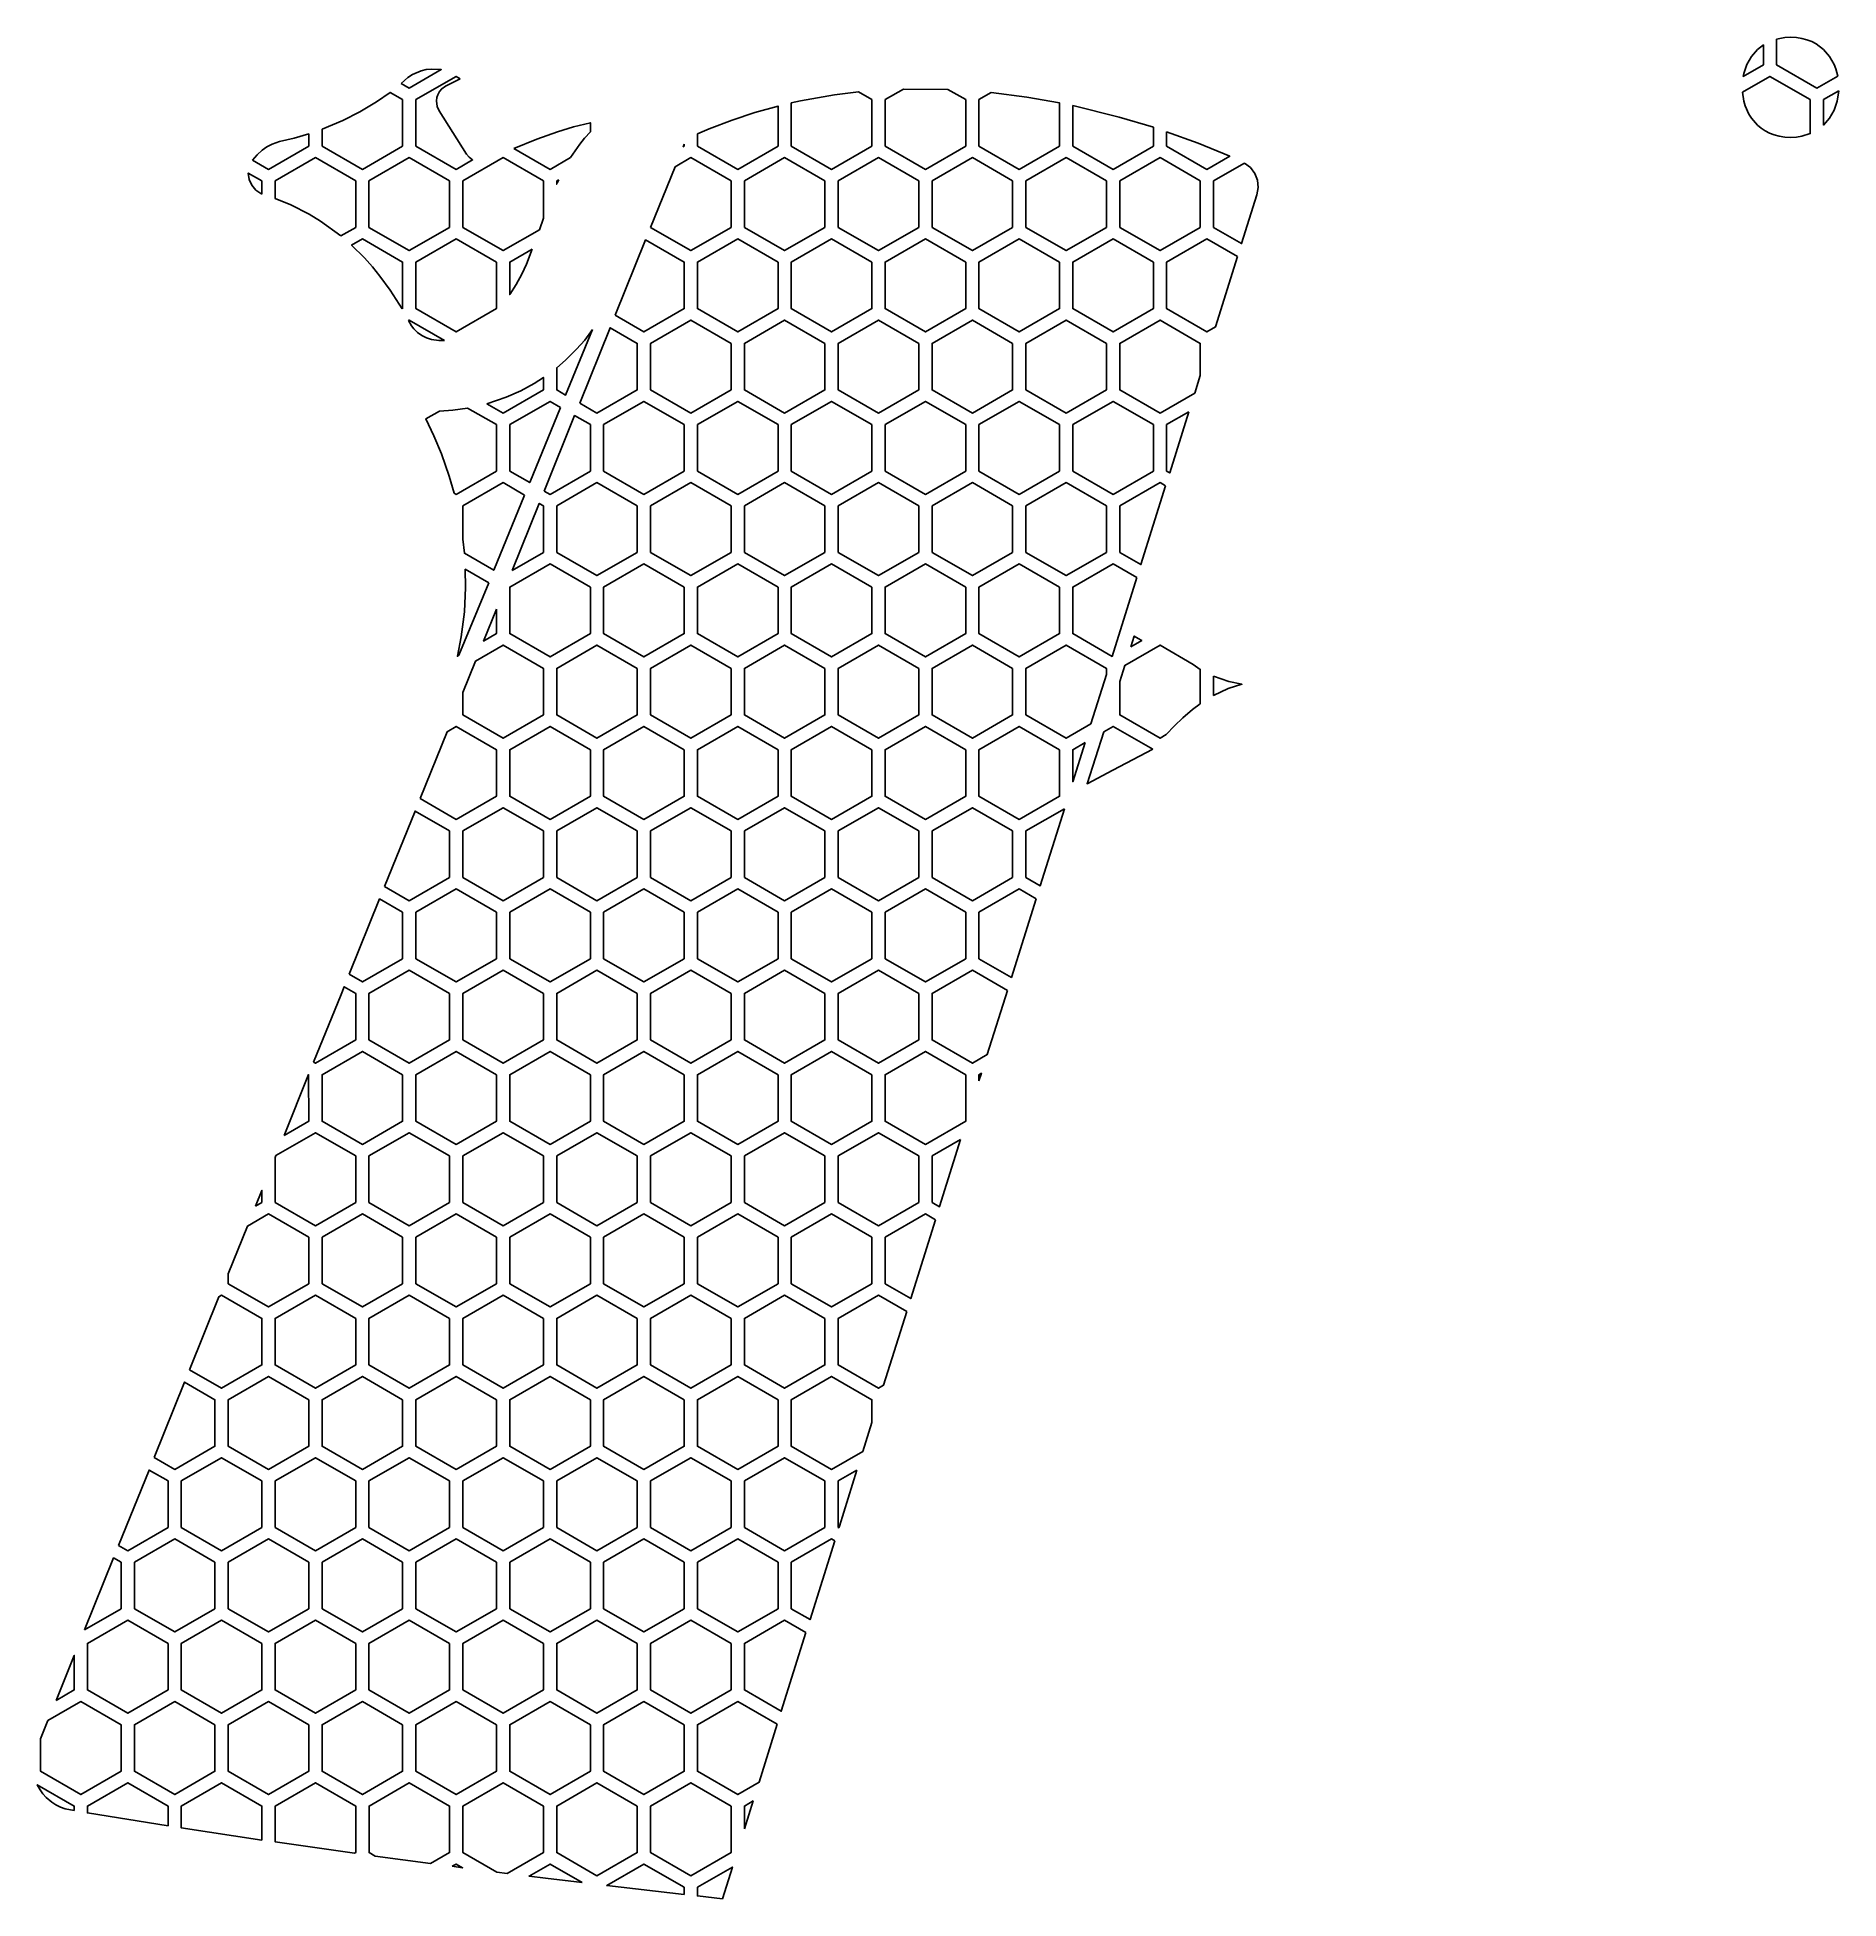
# Model space of a CAD drawing. Header units: millimetres. Extents: x 162.8 to 230.6, y -148.6 to -78.5.
import ezdxf

# ---------------------------------------------------------------- set-up
doc = ezdxf.new("R2010")
doc.units = ezdxf.units.MM

# ---------------------------------------------------------------- blocks, each defined once
blk = doc.blocks.new('HEX')
blk.add_lwpolyline([(1.516, 0.875), (0, 1.75), (-1.516, 0.875), (-1.516, -0.875), (0, -1.75), (1.516, -0.875)], close=True)

msp = doc.modelspace()

# ---------------------------------------------------------------- linework, layer by layer
for points in [[(226.999, -79.861), (227.113, -79.53), (227.284, -79.227), (227.511, -78.963), (227.731, -78.791), (227.731, -79.54), (226.975, -79.976), (226.999, -79.861)], [(228.231, -78.569), (228.534, -78.511), (228.754, -78.5), (228.975, -78.511), (229.181, -78.543), (229.373, -78.594), (229.551, -78.663), (229.714, -78.748), (229.999, -78.963), (230.226, -79.227), (230.397, -79.53), (230.461, -79.693), (230.531, -79.962), (229.747, -80.415), (228.231, -79.54), (228.231, -78.569)], [(176.471, -80.237), (176.724, -80.018), (176.897, -79.905), (177.223, -79.765), (177.421, -79.718), (177.623, -79.696), (177.985, -79.72), (176.78, -80.415), (176.471, -80.237)], [(178.69, -80.062), (178.138, -80.336), (177.999, -80.441), (177.913, -80.547), (177.851, -80.667), (177.821, -80.764), (177.805, -80.898), (177.832, -81.101), (177.905, -81.264), (178.93, -82.907), (179.028, -83.019), (179.165, -83.116), (178.546, -83.473), (177.03, -82.598), (177.03, -80.848), (178.546, -79.973), (178.69, -80.062)], [(191.505, -80.897), (192.786, -80.67), (193.685, -80.559), (194.186, -80.848), (194.186, -82.598), (192.67, -83.473), (191.155, -82.598), (191.155, -80.974), (191.505, -80.897)], [(195.376, -80.449), (197.047, -80.461), (197.717, -80.848), (197.717, -82.598), (196.201, -83.473), (194.686, -82.598), (194.686, -80.848), (195.376, -80.449)], [(227.959, -82.106), (227.795, -82.021), (227.646, -81.92), (227.511, -81.806), (227.283, -81.542), (227.191, -81.394), (227.049, -81.076), (226.999, -80.908), (226.944, -80.572), (227.981, -79.973), (229.497, -80.848), (229.497, -82.127), (229.181, -82.226), (228.975, -82.257), (228.755, -82.268), (228.535, -82.257), (228.328, -82.226), (228.136, -82.175), (227.959, -82.106)], [(230.569, -80.518), (230.51, -80.908), (230.397, -81.239), (230.226, -81.542), (229.997, -81.807), (229.997, -80.848), (230.569, -80.518)], [(173.499, -81.965), (174.284, -81.634), (174.918, -81.312), (175.552, -80.931), (176.057, -80.574), (176.53, -80.848), (176.53, -82.598), (175.015, -83.473), (173.499, -82.598), (173.499, -81.965)], [(187.624, -82.136), (188.063, -81.949), (188.924, -81.62), (189.786, -81.337), (190.655, -81.094), (190.655, -82.598), (189.139, -83.473), (187.624, -82.598), (187.624, -82.136)], [(198.681, -80.58), (200.016, -80.752), (201.248, -80.97), (201.248, -82.598), (199.733, -83.473), (198.217, -82.598), (198.217, -80.848), (198.681, -80.58)], [(201.748, -81.073), (203.493, -81.503), (204.779, -81.89), (204.779, -82.598), (203.264, -83.473), (201.748, -82.598), (201.748, -81.073)], [(180.718, -82.688), (181.578, -82.337), (182.355, -82.054), (182.96, -81.866), (183.593, -81.718), (183.593, -82.063), (183.379, -82.295), (183.194, -82.524), (182.851, -83.026), (182.077, -83.473), (180.718, -82.688)], [(170.884, -83.126), (171.052, -82.924), (171.246, -82.749), (171.424, -82.627), (171.615, -82.526), (171.901, -82.425), (172.452, -82.3), (172.999, -82.14), (172.999, -82.598), (171.484, -83.473), (170.884, -83.126)], [(187.124, -82.527), (187.124, -82.598), (187.087, -82.619), (187.124, -82.527)], [(205.279, -82.056), (206.461, -82.486), (207.653, -82.977), (206.795, -83.473), (205.279, -82.598), (205.279, -82.056)], [(174.208, -85.977), (173.444, -85.417), (173.014, -85.157), (172.326, -84.808), (171.734, -84.571), (171.734, -83.906), (173.249, -83.031), (174.765, -83.906), (174.765, -85.656), (174.208, -85.977)], [(181.827, -85.311), (181.674, -85.744), (180.312, -86.531), (178.796, -85.656), (178.796, -83.906), (180.312, -83.031), (181.827, -83.906), (181.827, -85.311)], [(185.861, -85.657), (186.783, -83.372), (187.374, -83.031), (188.889, -83.906), (188.889, -85.656), (187.374, -86.531), (185.861, -85.657)], [(208.211, -83.234), (208.431, -83.407), (208.594, -83.627), (208.692, -83.882), (208.721, -84.156), (208.674, -84.435), (208.1, -86.265), (207.045, -85.656), (207.045, -83.906), (208.211, -83.234)], [(171.234, -84.403), (171.007, -84.261), (170.85, -84.073), (170.753, -83.849), (170.723, -83.611), (171.234, -83.906), (171.234, -84.403)], [(182.404, -83.862), (182.351, -83.976), (182.327, -84.031), (182.327, -83.906), (182.404, -83.862)], [(176.511, -88.724), (176.065, -88.018), (175.678, -87.49), (175.395, -87.142), (175.09, -86.802), (174.607, -86.324), (175.015, -86.089), (176.53, -86.964), (176.53, -88.714), (176.511, -88.724)], [(184.526, -88.964), (185.672, -86.126), (187.124, -86.964), (187.124, -88.714), (185.608, -89.589), (184.526, -88.964)], [(207.947, -86.754), (207.116, -89.403), (206.795, -89.589), (205.279, -88.714), (205.279, -86.964), (206.795, -86.089), (207.947, -86.754)], [(181.407, -86.476), (181.186, -87.037), (181.013, -87.418), (180.807, -87.803), (180.562, -88.187), (180.562, -86.964), (181.407, -86.476)], [(178.103, -89.91), (177.888, -89.911), (177.621, -89.871), (177.431, -89.81), (177.252, -89.723), (177.09, -89.61), (176.948, -89.471), (176.866, -89.364), (176.753, -89.163), (176.78, -89.147), (178.103, -89.91)], [(183.67, -89.503), (182.662, -91.965), (182.327, -91.772), (182.327, -90.937), (182.657, -90.655), (183.075, -90.245), (183.38, -89.896), (183.67, -89.503)], [(183.192, -92.271), (184.337, -89.432), (185.358, -90.022), (185.358, -91.772), (183.843, -92.647), (183.192, -92.271)], [(206.335, -91.893), (205.029, -92.647), (203.514, -91.772), (203.514, -90.022), (205.029, -89.147), (206.545, -90.022), (206.545, -91.225), (206.335, -91.893)], [(179.694, -92.291), (180.42, -92.048), (180.974, -91.802), (181.474, -91.53), (181.827, -91.305), (181.827, -91.772), (180.312, -92.647), (179.694, -92.291)], [(178.465, -95.658), (178.282, -95.018), (177.992, -94.18), (177.709, -93.501), (177.4, -92.867), (177.912, -92.571), (178.425, -92.534), (178.977, -92.454), (180.062, -93.08), (180.062, -94.83), (178.546, -95.705), (178.465, -95.658)], [(182.47, -92.432), (181.311, -95.263), (180.562, -94.83), (180.562, -93.08), (182.077, -92.205), (182.47, -92.432)], [(181.857, -95.578), (183.003, -92.739), (183.593, -93.08), (183.593, -94.83), (182.077, -95.705), (181.857, -95.578)], [(206.114, -92.598), (205.394, -94.896), (205.279, -94.83), (205.279, -93.08), (206.114, -92.598)], [(181.12, -95.73), (179.96, -98.56), (178.854, -97.921), (178.796, -97.387), (178.796, -96.138), (180.312, -95.263), (181.12, -95.73)], [(205.24, -95.385), (204.311, -98.348), (203.514, -97.888), (203.514, -96.138), (205.029, -95.263), (205.24, -95.385)], [(180.651, -98.567), (181.668, -96.046), (181.827, -96.138), (181.827, -97.888), (180.651, -98.567)], [(179.769, -99.027), (178.649, -101.761), (178.589, -101.796), (178.734, -101.068), (178.853, -100.121), (178.899, -99.209), (178.889, -98.519), (179.769, -99.027)], [(204.158, -98.837), (203.228, -101.801), (201.748, -100.946), (201.748, -99.196), (203.264, -98.321), (204.158, -98.837)], [(180.062, -100.027), (180.062, -100.946), (179.578, -101.225), (180.062, -100.027)], [(178.798, -103.158), (179.274, -101.978), (180.312, -101.379), (181.827, -102.254), (181.827, -104.004), (180.312, -104.879), (178.796, -104.004), (178.798, -103.158)], [(202.432, -104.34), (201.498, -104.879), (199.983, -104.004), (199.983, -102.254), (201.498, -101.379), (203.014, -102.254), (203.014, -102.485), (202.432, -104.34)], [(206.278, -102.11), (206.545, -102.294), (206.545, -103.584), (206.248, -103.805), (205.884, -104.114), (205.568, -104.416), (205.26, -104.746), (205.029, -104.879), (203.514, -104.004), (203.514, -102.746), (203.706, -102.143), (205.029, -101.379), (206.278, -102.11)], [(203.931, -101.436), (204.059, -101.035), (204.201, -101.132), (204.341, -101.199), (203.931, -101.436)], [(207.045, -102.547), (207.615, -102.741), (208.108, -102.847), (207.591, -103.011), (207.045, -103.271), (207.045, -102.547)], [(177.186, -107.152), (178.201, -104.636), (178.546, -104.437), (180.062, -105.312), (180.062, -107.062), (178.546, -107.937), (177.186, -107.152)], [(202.211, -105.045), (201.748, -106.52), (201.748, -105.312), (202.211, -105.045)], [(204.755, -105.298), (203.25, -106.089), (202.287, -106.595), (202.909, -104.642), (203.264, -104.437), (204.755, -105.298)], [(175.852, -110.459), (176.997, -107.62), (178.296, -108.37), (178.296, -110.12), (176.78, -110.995), (175.852, -110.459)], [(201.43, -107.534), (200.522, -110.431), (199.983, -110.12), (199.983, -108.37), (201.43, -107.534)], [(200.368, -110.92), (199.439, -113.884), (198.217, -113.178), (198.217, -111.428), (199.733, -110.553), (200.368, -110.92)], [(174.517, -113.766), (175.663, -110.927), (176.53, -111.428), (176.53, -113.178), (175.015, -114.053), (174.517, -113.766)], [(199.286, -114.372), (198.528, -116.787), (197.967, -117.111), (196.451, -116.236), (196.451, -114.486), (197.967, -113.611), (199.286, -114.372)], [(173.182, -117.072), (174.212, -114.521), (174.328, -114.234), (174.765, -114.486), (174.765, -116.236), (173.249, -117.111), (173.182, -117.072)], [(172.069, -119.831), (172.993, -117.541), (172.999, -119.294), (172.069, -119.831)], [(198.217, -117.78), (198.217, -117.544), (198.307, -117.492), (198.217, -117.78)], [(171.765, -120.584), (173.249, -119.727), (174.765, -120.602), (174.765, -122.352), (173.249, -123.227), (171.734, -122.352), (171.734, -120.662), (171.765, -120.584)], [(197.527, -119.981), (196.734, -122.508), (196.732, -122.514), (196.451, -122.352), (196.451, -120.602), (197.527, -119.981)], [(170.996, -122.489), (171.234, -121.901), (171.234, -122.352), (170.996, -122.489)], [(169.968, -125.037), (170.693, -123.242), (171.484, -122.785), (172.999, -123.66), (172.999, -125.41), (171.484, -126.285), (169.968, -125.41), (169.968, -125.037)], [(196.579, -123.003), (195.65, -125.967), (194.686, -125.41), (194.686, -123.66), (196.201, -122.785), (196.579, -123.003)], [(168.512, -128.646), (169.62, -125.9), (169.718, -125.843), (171.234, -126.718), (171.234, -128.468), (169.718, -129.343), (168.512, -128.646)], [(195.496, -126.455), (194.625, -129.234), (194.436, -129.343), (192.92, -128.468), (192.92, -126.718), (194.436, -125.843), (195.496, -126.455)], [(193.844, -131.723), (192.67, -132.401), (191.155, -131.526), (191.155, -129.776), (192.67, -128.901), (194.186, -129.776), (194.186, -130.634), (193.844, -131.723)], [(167.177, -131.953), (168.323, -129.115), (169.468, -129.776), (169.468, -131.526), (167.953, -132.401), (167.177, -131.953)], [(165.842, -135.26), (166.988, -132.422), (167.703, -132.834), (167.703, -134.584), (166.187, -135.459), (165.842, -135.26)], [(193.623, -132.428), (192.964, -134.531), (192.943, -134.597), (192.92, -134.584), (192.92, -132.834), (193.623, -132.428)], [(192.79, -135.086), (191.86, -138.05), (191.155, -137.642), (191.155, -135.892), (192.67, -135.017), (192.79, -135.086)], [(164.56, -138.437), (165.654, -135.728), (165.937, -135.892), (165.937, -137.642), (164.56, -138.437)], [(191.707, -138.538), (190.778, -141.502), (189.389, -140.7), (189.389, -138.95), (190.905, -138.075), (191.707, -138.538)], [(163.488, -141.095), (164.172, -139.4), (164.172, -140.7), (163.488, -141.095)], [(163.184, -141.848), (164.422, -141.133), (165.937, -142.008), (165.937, -143.758), (164.422, -144.633), (162.906, -143.758), (162.906, -142.536), (163.184, -141.848)], [(190.625, -141.991), (189.941, -144.17), (189.139, -144.633), (187.624, -143.758), (187.624, -142.008), (189.139, -141.133), (190.625, -141.991)], [(164.172, -145.24), (163.834, -145.172), (163.651, -145.107), (163.481, -145.024), (163.324, -144.923), (163.114, -144.743), (162.992, -144.606), (162.886, -144.457), (162.781, -144.264), (164.172, -145.066), (164.172, -145.24)], [(167.703, -145.813), (164.672, -145.324), (164.672, -145.066), (166.187, -144.191), (167.703, -145.066), (167.703, -145.813)], [(171.234, -146.348), (168.203, -145.891), (168.203, -145.066), (169.718, -144.191), (171.234, -145.066), (171.234, -146.348)], [(174.718, -146.843), (171.734, -146.42), (171.734, -145.066), (173.249, -144.191), (174.765, -145.066), (174.765, -146.816), (174.718, -146.843)], [(177.58, -147.23), (175.498, -146.951), (175.265, -146.816), (175.265, -145.066), (176.78, -144.191), (178.296, -145.066), (178.296, -146.816), (177.58, -147.23)], [(180.069, -147.551), (178.796, -146.816), (178.796, -145.066), (180.312, -144.191), (181.827, -145.066), (181.827, -146.816), (180.467, -147.601), (180.069, -147.551)], [(189.389, -145.93), (189.389, -145.066), (189.72, -144.875), (189.389, -145.93)], [(178.395, -147.336), (178.546, -147.249), (178.784, -147.387), (178.395, -147.336)], [(183.287, -147.948), (181.91, -147.781), (181.29, -147.704), (182.077, -147.249), (183.287, -147.948)], [(187.124, -148.395), (184.208, -148.058), (185.608, -147.249), (187.124, -148.124), (187.124, -148.395)], [(188.565, -148.557), (187.624, -148.452), (187.624, -148.124), (188.939, -147.365), (188.565, -148.557)]]:
    msp.add_lwpolyline(points, close=True)

# ---------------------------------------------------------------- block references
for p in [(176.78, -84.781), (190.905, -84.781), (194.436, -84.781), (197.967, -84.781), (201.498, -84.781), (205.029, -84.781), (178.546, -87.839), (189.139, -87.839), (192.67, -87.839), (196.201, -87.839), (199.733, -87.839), (203.264, -87.839), (187.374, -90.897), (190.905, -90.897), (194.436, -90.897), (197.967, -90.897), (201.498, -90.897), (185.608, -93.955), (189.139, -93.955), (192.67, -93.955), (196.201, -93.955), (199.733, -93.955), (203.264, -93.955), (183.843, -97.013), (187.374, -97.013), (190.905, -97.013), (194.436, -97.013), (197.967, -97.013), (201.498, -97.013), (182.077, -100.071), (185.608, -100.071), (189.139, -100.071), (192.67, -100.071), (196.201, -100.071), (199.733, -100.071), (183.843, -103.129), (187.374, -103.129), (190.905, -103.129), (194.436, -103.129), (197.967, -103.129), (182.077, -106.187), (185.608, -106.187), (189.139, -106.187), (192.67, -106.187), (196.201, -106.187), (199.733, -106.187), (180.312, -109.245), (183.843, -109.245), (187.374, -109.245), (190.905, -109.245), (194.436, -109.245), (197.967, -109.245), (178.546, -112.303), (182.077, -112.303), (185.608, -112.303), (189.139, -112.303), (192.67, -112.303), (196.201, -112.303), (176.78, -115.361), (180.312, -115.361), (183.843, -115.361), (187.374, -115.361), (190.905, -115.361), (194.436, -115.361), (175.015, -118.419), (178.546, -118.419), (182.077, -118.419), (185.608, -118.419), (189.139, -118.419), (192.67, -118.419), (196.201, -118.419), (176.78, -121.477), (180.312, -121.477), (183.843, -121.477), (187.374, -121.477), (190.905, -121.477), (194.436, -121.477), (175.015, -124.535), (178.546, -124.535), (182.077, -124.535), (185.608, -124.535), (189.139, -124.535), (192.67, -124.535), (173.249, -127.593), (176.78, -127.593), (180.312, -127.593), (183.843, -127.593), (187.374, -127.593), (190.905, -127.593), (171.484, -130.651), (175.015, -130.651), (178.546, -130.651), (182.077, -130.651), (185.608, -130.651), (189.139, -130.651), (169.718, -133.709), (173.249, -133.709), (176.78, -133.709), (180.312, -133.709), (183.843, -133.709), (187.374, -133.709), (190.905, -133.709), (167.953, -136.767), (171.484, -136.767), (175.015, -136.767), (178.546, -136.767), (182.077, -136.767), (185.608, -136.767), (189.139, -136.767), (166.187, -139.825), (169.718, -139.825), (173.249, -139.825), (176.78, -139.825), (180.312, -139.825), (183.843, -139.825), (187.374, -139.825), (167.953, -142.883), (171.484, -142.883), (175.015, -142.883), (178.546, -142.883), (182.077, -142.883), (185.608, -142.883), (183.843, -145.941), (187.374, -145.941)]:
    msp.add_blockref('HEX', p)

doc.saveas('drawing.dxf')
